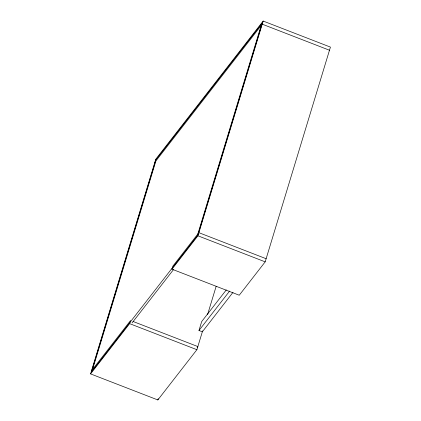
<?xml version="1.0" encoding="UTF-8"?>
<svg xmlns="http://www.w3.org/2000/svg" width="421" height="421" viewBox="0 0 421 421"><rect width="100%" height="100%" fill="white"/><g stroke="black" fill="none" stroke-linecap="round" stroke-linejoin="round"><path stroke-width="0.63" d="M202.622 330.869L196.896 349.698L157.833 399.95L90.562 373.895L155.812 159.149L263.167 21.05L330.438 47.105L265.188 261.851L239.244 295.226L171.973 269.177L172.926 266.046L198.87 232.671L266.14 258.72M92.562 369.422L155.902 160.938M90.562 373.895L129.631 323.644L130.584 320.513L91.515 370.764M197.828 234.013L261.173 25.523M171.973 269.177L197.923 235.802L263.167 21.05M157.833 399.95L158.212 398.698M232.987 292.374L202.338 331.801L198.975 330.501L201.691 321.549L226.293 289.906M207.569 314.582L216.168 286.28M154.86 162.28L262.215 24.181L329.485 50.236M132.057 322.928L173.589 269.498M198.975 330.501L229.624 291.074M197.154 347.462L197.849 346.567L133.025 321.46M197.923 235.802L265.188 261.851M129.631 323.644L196.896 349.698M155.849 159.912L91.42 371.98L197.881 235.034L262.309 22.966L155.849 159.912"/></g></svg>
